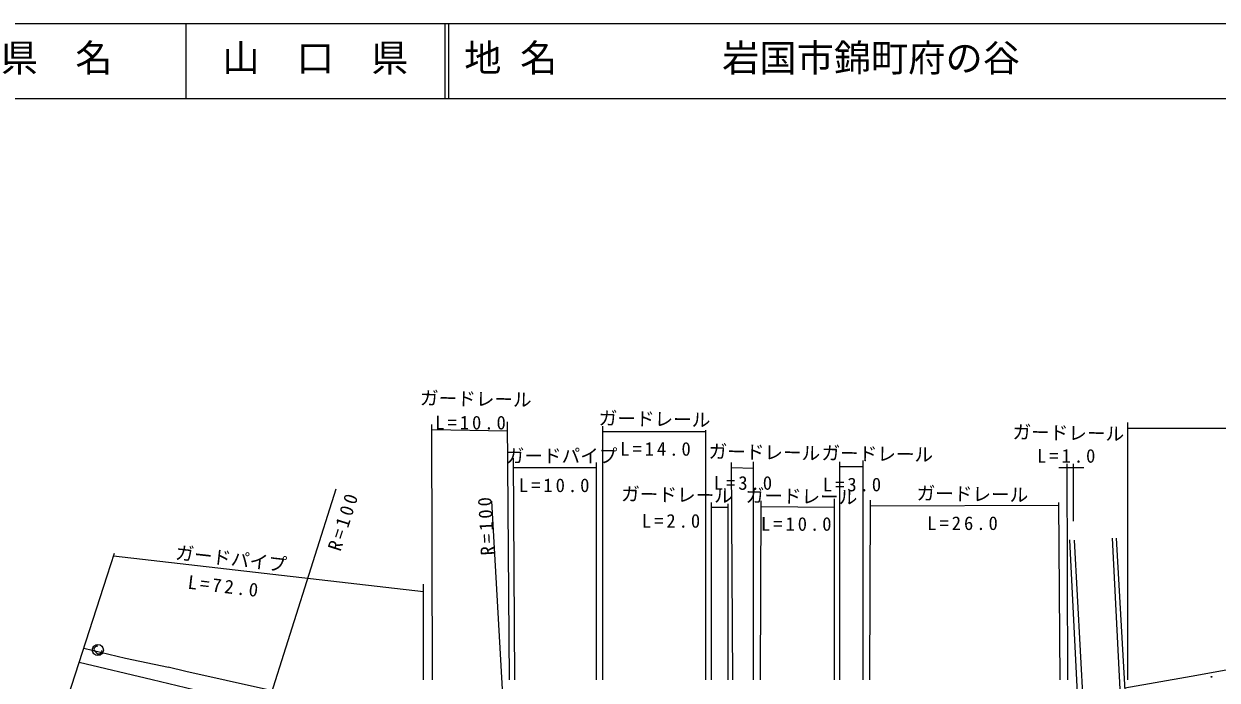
# Model space of a CAD drawing. Units: millimetres, scale not verified. Extents: x 40000 to 680000, y 20000 to 380000.
# Drawn here: x 311222 to 471513, y 291886 to 380000 of the extents above; entities that cross this region are included whole.
import ezdxf
from ezdxf.enums import TextEntityAlignment as Align

# ---------------------------------------------------------------- set-up
doc = ezdxf.new("R2010")
doc.units = ezdxf.units.MM
doc.header["$LTSCALE"] = 1000
for name, color, linetype, lineweight in [('S-BGD', 7, 'Continuous', 13), ('S-TTL', 2, 'Continuous', 13), ('S-TTL-TXT', 7, 'Continuous', 13)]:
    doc.layers.add(name, color=color, linetype=linetype, lineweight=lineweight)
doc.styles.add('ＭＳ ゴシック', font='')
doc.styles.get('ＭＳ ゴシック').set_extended_font_data('MS Gothic')

msp = doc.modelspace()

# ---------------------------------------------------------------- linework, layer by layer
at = {"layer": 'S-BGD'}
for p, q in [((366106, 291931), (366012, 326192)), ((366013, 325533), (376178, 325345)), ((376437, 291931), (376168, 326568)), ((388984, 291931), (388984, 326004)), ((402821, 291931), (402821, 325439)), ((459500, 291931), (459497, 326490)), ((459497, 325715), (498736, 325704)), ((388984, 325251), (402821, 325251)), ((377193, 291931), (377014, 321678)), ((388137, 291931), (388137, 321114)), ((406471, 291931), (406300, 321114)), ((409216, 291931), (409216, 321208)), ((420783, 321208), (420783, 291931)), ((423980, 291931), (423980, 321396)), ((451456, 291931), (451365, 320925)), ((452212, 313214), (452212, 320925)), ((377022, 320455), (388137, 320455)), ((406304, 320455), (409216, 320361)), ((420783, 320549), (423980, 320549)), ((450237, 320455), (453622, 320455)), ((342350, 283435), (353191, 317588)), ((376180, 279059), (374080, 315900)), ((410166, 291931), (410250, 315941)), ((420124, 291931), (420124, 316223)), ((424858, 291931), (424940, 316035)), ((403573, 291931), (403573, 315753)), ((403573, 315095), (405830, 315095)), ((405830, 291931), (405830, 315565)), ((410247, 315189), (420124, 315095)), ((424937, 315283), (450240, 315376)), ((450420, 291931), (450237, 315753)), ((452852, 287936), (451733, 310712)), ((452289, 310700), (453513, 288381)), ((458598, 288888), (457436, 310963)), ((457968, 310938), (459216, 288910)), ((322413, 305910), (323388, 308918)), ((323280, 308585), (364887, 303776)), ((312740, 276074), (322413, 305910)), ((364887, 291931), (364887, 304753)), ((319258, 296178), (324858, 294852)), ((320670, 296176), (320642, 296033)), ((320642, 296033), (320666, 295908)), ((320666, 295908), (320750, 295780)), ((320736, 296273), (320670, 296176)), ((320840, 296376), (320736, 296273)), ((320750, 295780), (321009, 295519)), ((320917, 296421), (320840, 296376)), ((320997, 296442), (320917, 296421)), ((321071, 296442), (320997, 296442)), ((321009, 295519), (321141, 295428)), ((321143, 296412), (321071, 296442)), ((321141, 295428), (321247, 295401)), ((321247, 295401), (321380, 295422)), ((321380, 295422), (321497, 295496)), ((321497, 295496), (321598, 295596)), ((321598, 295596), (321667, 295681)), ((321686, 295816), (321665, 295869)), ((321667, 295681), (321683, 295744)), ((321683, 295744), (321686, 295816)), ((328450, 291908), (318634, 294255)), ((324858, 294852), (330658, 293643)), ((330612, 293652), (332980, 293109)), ((336270, 290039), (328450, 291908)), ((332980, 293109), (343824, 290663)), ((468026, 292393), (459109, 290805)), ((472740, 293204), (468026, 292393))]:
    msp.add_line(p, q, dxfattribs=at)
for centre, radius in [((321159, 295927), 746), ((470762, 292316), 49.8)]:
    msp.add_circle(centre, radius, dxfattribs=at)
at = {"layer": 'S-TTL'}
for p, q in [((680000, 380000), (40000, 380000)), ((333000, 380000), (333000, 370000)), ((367750, 380000), (367750, 370000)), ((368250, 380000), (368250, 370000)), ((40000, 370000), (680000, 370000))]:
    msp.add_line(p, q, dxfattribs=at)

# ---------------------------------------------------------------- texts
at = {"layer": 'S-BGD', "style": 'ＭＳ ゴシック'}
for s, rotation, p in [('ガードレール', 359, (364407, 328321)), ('ガードレール', 359, (388415, 325620)), ('ガードレール', 359, (444000, 323751)), ('ガードレール', 359, (403170, 321154)), ('ガードレール', 359, (418336, 320946)), ('ガードレール', 359, (391432, 315441)), ('ガードレール', 359, (408156, 315233)), ('ガードレール', 359, (431119, 315545)), ('ガードパイプ', 353.5, (331434, 307601))]:
    msp.add_text(s, height=1833, rotation=rotation, dxfattribs=at).set_placement(p, align=Align.BOTTOM_LEFT)
msp.add_text('ガードパイプ', height=1833, dxfattribs=at).set_placement((375950, 320531), align=Align.BOTTOM_LEFT)
at = {"layer": 'S-BGD', "char_height": 1833, "attachment_point": 7, "style": 'ＭＳ ゴシック'}
for s, insert in [('\\T1.32;L=10.0', (366485, 325517)), ('\\T1.32;L=14.0', (391324, 321985)), ('\\T1.32;L=1.0', (447324, 321050)), ('\\T1.32;L=3.0', (403897, 317414)), ('\\T1.32;L=3.0', (418544, 317207)), ('\\T1.32;L=10.0', (377716, 317103)), ('\\T1.32;L=2.0', (394237, 312324)), ('\\T1.32;L=10.0', (410234, 311909)), ('\\T1.32;L=26.0', (432573, 312013))]:
    msp.add_mtext(s, dxfattribs=dict(at, insert=insert))
for s, insert, rotation in [('\\T1.32;R=100', (353771, 309064), 72.1), ('\\T1.32;R=100', (374483, 308689), 93.3), ('\\T1.32;L=72.0', (333162, 304144), 353.2)]:
    msp.add_mtext(s, dxfattribs=dict(at, insert=insert, rotation=rotation))
at = {"layer": 'S-TTL-TXT', "style": 'ＭＳ ゴシック'}
for s, p in [('県\u3000名', (308125, 372500)), ('山\u3000口\u3000県', (337875, 372500)), ('地 名', (370380, 372500)), ('岩国市錦町府の谷', (405024, 372500))]:
    msp.add_text(s, height=3666, dxfattribs=at).set_placement(p, align=Align.BOTTOM_LEFT)

doc.saveas('drawing.dxf')
